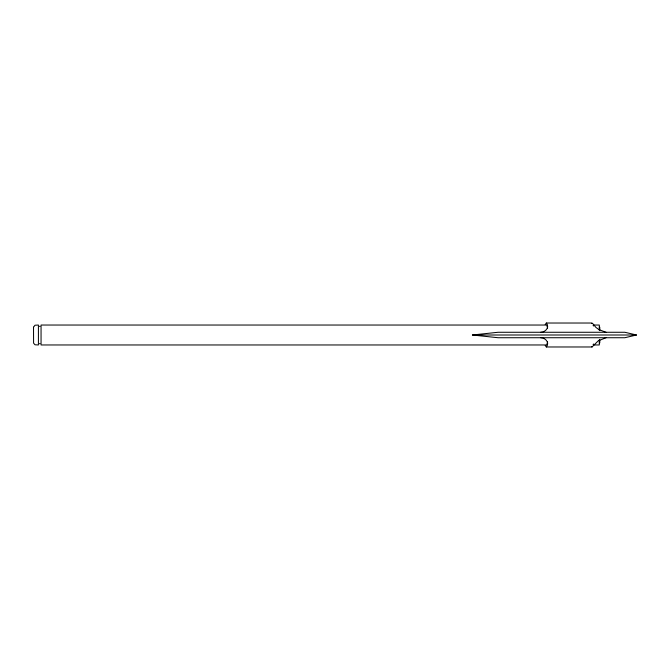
<?xml version="1.0" encoding="UTF-8"?>
<svg xmlns="http://www.w3.org/2000/svg" width="670" height="670" viewBox="0 0 670 670"><rect width="100%" height="100%" fill="white"/><g stroke="black" fill="none" stroke-linecap="round" stroke-linejoin="round"><path stroke-width="1" d="M545.204 324.632L546.335 323.024C550.011 327.228 545.397 332.345 540.665 332.27M547.633 341.951L546.645 344.966L41.054 344.966L41.054 325.034L546.645 325.034L547.633 328.049M540.665 337.73C545.397 337.655 550.011 342.772 546.335 346.976L545.204 345.368M593.126 344.631L593.469 343.986M591.501 323.434L592.582 323.434L596.007 327.479L598.947 329.615L606.023 332.27M546.335 346.976L592.045 346.976L598.226 340.854L606.023 337.73M636.5 335L624.842 337.73L498.086 337.73L472.409 335L498.086 332.27L624.842 332.27L636.5 335L472.409 335M40.074 326.307L39.396 326.307M39.396 343.693L40.074 343.693M546.335 323.024L592.045 323.024M593.511 325.034L599.307 325.034L599.307 330.402M599.307 327.295L599.784 327.295L599.784 330.402M599.307 342.839L599.784 342.839L599.784 339.732M593.511 344.966L599.307 344.966L599.307 339.732M591.501 346.566L592.045 346.976M593.126 325.369L593.469 326.014M33.525 327.169L33.584 343.149L35.016 344.782L38.416 344.966L38.416 325.034L35.016 325.218L33.525 327.169"/></g></svg>
